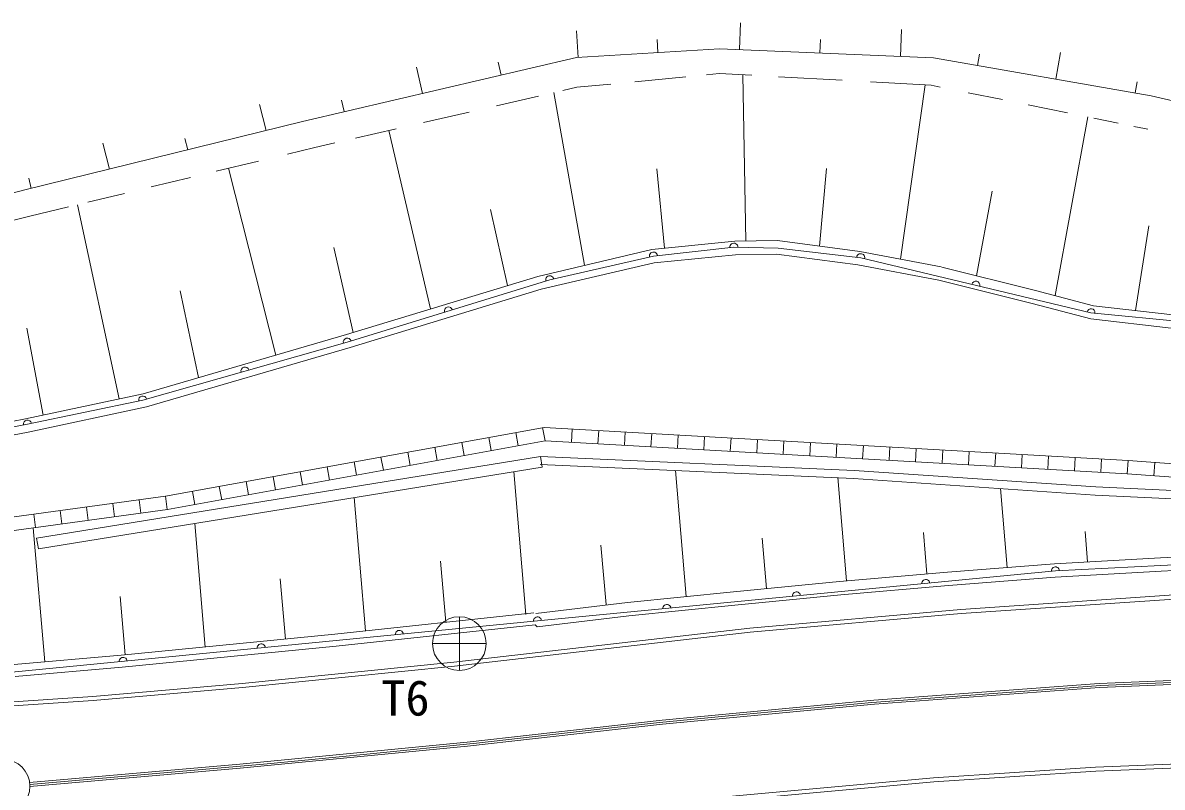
# Model space of a CAD drawing. Units: millimetres, scale not verified. Extents: x 40000 to 680000, y 20000 to 380000.
# Drawn here: x 271176 to 313592, y 286910 to 315388 of the extents above; entities that cross this region are included whole.
import ezdxf
from ezdxf.enums import TextEntityAlignment as Align

# ---------------------------------------------------------------- set-up
doc = ezdxf.new("R2010")
doc.units = ezdxf.units.MM
doc.header["$LTSCALE"] = 1000
for name, color, linetype, lineweight in [('M-BGD', 3, 'Continuous', 13), ('M-TTL', 7, 'Continuous', 13), ('M-TTL-TXT', 2, 'Continuous', 13)]:
    doc.layers.add(name, color=color, linetype=linetype, lineweight=lineweight)
doc.styles.add('ＭＳ ゴシック', font='')
doc.styles.get('ＭＳ ゴシック').set_extended_font_data('MS Gothic')

msp = doc.modelspace()

# ---------------------------------------------------------------- linework, layer by layer
at = {"layer": 'M-BGD'}
for p, q in [((287427, 291260), (287427, 293260)), ((288427, 292260), (286427, 292260))]:
    msp.add_line(p, q, dxfattribs=at)
for centre in [(287427, 292260), (270441, 286948)]:
    msp.add_circle(centre, 1000, dxfattribs=at)
at = {"layer": 'M-TTL'}
for p, q in [((297895, 315388), (297853, 314389)), ((291792, 315091), (291854, 314093)), ((294786, 314763), (294816, 314278)), ((300871, 314764), (300850, 314263)), ((303890, 315137), (303848, 314137)), ((291785, 314089), (297107, 314421)), ((297107, 314421), (305079, 314086)), ((281584, 311715), (291785, 314089)), ((288870, 313923), (288983, 313437)), ((305079, 314086), (313185, 312669)), ((306715, 313800), (306789, 314218)), ((309629, 313290), (309801, 314275)), ((285834, 313731), (286061, 312757)), ((296625, 313451), (297104, 313497)), ((297104, 313497), (298314, 313430)), ((291800, 312983), (293065, 313105)), ((293962, 313192), (295861, 313377)), ((297984, 313449), (298088, 307254)), ((299306, 313376), (301675, 313245)), ((302735, 313187), (304993, 313062)), ((304767, 313075), (303845, 306582)), ((304993, 313062), (305322, 312995)), ((312584, 312774), (312656, 313184)), ((288811, 312297), (290376, 312656)), ((290948, 312787), (292090, 306353)), ((291275, 312862), (291800, 312983)), ((306375, 312781), (307643, 312524)), ((318304, 311451), (313185, 312669)), ((279982, 312349), (280231, 311381)), ((283039, 312509), (283139, 312077)), ((308598, 312329), (310069, 312030)), ((286097, 311674), (287792, 312063)), ((310820, 311878), (309611, 305223)), ((311044, 311832), (311954, 311647)), ((271257, 309161), (281584, 311715)), ((283558, 311091), (285078, 311440)), ((284806, 311378), (286350, 304726)), ((312540, 311528), (312939, 311447)), ((313060, 311426), (312939, 311447)), ((277213, 311072), (277319, 310660)), ((282047, 310745), (282787, 310914)), ((274157, 310909), (274406, 309940)), ((281025, 310497), (282047, 310745)), ((278377, 309857), (279948, 310237)), ((278836, 309968), (280600, 303011)), ((294775, 309952), (295067, 306990)), ((301099, 309955), (300834, 307068)), ((271395, 309605), (271494, 309220)), ((275960, 309272), (277421, 309626)), ((271257, 309161), (260101, 306290)), ((273602, 308702), (274968, 309032)), ((307262, 309111), (306685, 305962)), ((271435, 308178), (272875, 308526)), ((273215, 308608), (274769, 301379)), ((288585, 308431), (289220, 305600)), ((271435, 308178), (270745, 308005)), ((313095, 307827), (312592, 304666)), ((297681, 307247), (294599, 306944)), ((299268, 307274), (297681, 307247)), ((302341, 306870), (299268, 307274)), ((282755, 307020), (283480, 303853)), ((294599, 306944), (290344, 305942)), ((294651, 306699), (290793, 305813)), ((297647, 307027), (294651, 306699)), ((297710, 306748), (294681, 306449)), ((299300, 306995), (297647, 307027)), ((299239, 306773), (297710, 306748)), ((302261, 306376), (299239, 306773)), ((302368, 306637), (299300, 306995)), ((305367, 306290), (302341, 306870)), ((294681, 306449), (290475, 305459)), ((305273, 305799), (302261, 306376)), ((310941, 304587), (302368, 306637)), ((305394, 306284), (308881, 305415)), ((290344, 305942), (283221, 303774)), ((277032, 305406), (277720, 302171)), ((290793, 305813), (283254, 303491)), ((290475, 305459), (283363, 303295)), ((305273, 305799), (308757, 304931)), ((308881, 305415), (311033, 304848)), ((308757, 304931), (310940, 304356)), ((322930, 303401), (310941, 304587)), ((311033, 304848), (313983, 304504)), ((310940, 304356), (313928, 304007)), ((271328, 304013), (271929, 300769)), ((283221, 303774), (275653, 301569)), ((283254, 303491), (275640, 301335)), ((283363, 303295), (275776, 301084)), ((275653, 301569), (271275, 300628)), ((275640, 301335), (271350, 300438)), ((275776, 301084), (271374, 300138)), ((271350, 300438), (263992, 298992)), ((271275, 300628), (264006, 299247)), ((290586, 300317), (276485, 297747)), ((312325, 299086), (290586, 300317)), ((271374, 300138), (264099, 298756)), ((288522, 299940), (288611, 299448)), ((289525, 300123), (289614, 299631)), ((290528, 300306), (290618, 299814)), ((291631, 300257), (291603, 299758)), ((292616, 300202), (292588, 299702)), ((293601, 300146), (293573, 299647)), ((294587, 300090), (294558, 299591)), ((295572, 300034), (295544, 299535)), ((296557, 299979), (296529, 299479)), ((297542, 299923), (297514, 299424)), ((290618, 299814), (276563, 297253)), ((286516, 299575), (286605, 299083)), ((287519, 299758), (287608, 299266)), ((312292, 298587), (290618, 299814)), ((298527, 299867), (298499, 299368)), ((299513, 299811), (299484, 299312)), ((300498, 299756), (300470, 299256)), ((301483, 299700), (301455, 299201)), ((302468, 299644), (302440, 299145)), ((303453, 299588), (303425, 299089)), ((304439, 299533), (304410, 299033)), ((305424, 299477), (305396, 298978)), ((271691, 296190), (290446, 299233)), ((284509, 299209), (284599, 298717)), ((285512, 299392), (285602, 298900)), ((290446, 299233), (290510, 298838)), ((290446, 299233), (302119, 298713)), ((306409, 299421), (306381, 298922)), ((307394, 299365), (307366, 298866)), ((308379, 299310), (308351, 298810)), ((309365, 299254), (309336, 298755)), ((310350, 299198), (310322, 298699)), ((311335, 299142), (311307, 298643)), ((312330, 299086), (312292, 298587)), ((336034, 297276), (312325, 299086)), ((290510, 298838), (271755, 295795)), ((281500, 298661), (281590, 298169)), ((282503, 298844), (282593, 298352)), ((283506, 299026), (283596, 298535)), ((289455, 298667), (289908, 293343)), ((290433, 298933), (302102, 298413)), ((295473, 298708), (295872, 294019)), ((302119, 298713), (311120, 298095)), ((313318, 299010), (313280, 298512)), ((279494, 298295), (279584, 297803)), ((280497, 298478), (280587, 297986)), ((301517, 298453), (301844, 294600)), ((302102, 298413), (311102, 297796)), ((335996, 296777), (312292, 298587)), ((277488, 297930), (277577, 297438)), ((278491, 298113), (278580, 297621)), ((307574, 298038), (307823, 295097)), ((311102, 297796), (318415, 297447)), ((311120, 298095), (318434, 297747)), ((276485, 297747), (270586, 296944)), ((273543, 297346), (273611, 296851)), ((274524, 297480), (274591, 296985)), ((275504, 297613), (275572, 297118)), ((276485, 297747), (276552, 297252)), ((283515, 297703), (283938, 292733)), ((276563, 297253), (270670, 296450)), ((271583, 297079), (271650, 296584)), ((272563, 297213), (272630, 296717)), ((271568, 296573), (271992, 291583)), ((277576, 296739), (277967, 292133)), ((271755, 295795), (271691, 296190)), ((298698, 296193), (298858, 294311)), ((304702, 296398), (304833, 294861)), ((310720, 296440), (310817, 295305)), ((292699, 295924), (292887, 293714)), ((313533, 295457), (317509, 295644)), ((286728, 295335), (286921, 293057)), ((305598, 294921), (309580, 295235)), ((309580, 295235), (313533, 295457)), ((321411, 295585), (309615, 294967)), ((309615, 294967), (290334, 293104)), ((301585, 294578), (305598, 294921)), ((309613, 294736), (313559, 294958)), ((313559, 294958), (317532, 295145)), ((280762, 294675), (280953, 292428)), ((297636, 294192), (301585, 294578)), ((301631, 294080), (305639, 294423)), ((305639, 294423), (309613, 294736)), ((274797, 294014), (274981, 291839)), ((293688, 293794), (297636, 294192)), ((297686, 293694), (301631, 294080)), ((314041, 294071), (306097, 293533)), ((290271, 293386), (293688, 293794)), ((293742, 293297), (297686, 293694)), ((306097, 293533), (298243, 292838)), ((314049, 293921), (306109, 293384)), ((290334, 293104), (269775, 291094)), ((282795, 292609), (290198, 293412)), ((290330, 292890), (293742, 293297)), ((306109, 293384), (298259, 292689)), ((282841, 292162), (290247, 292964)), ((298243, 292838), (287228, 291566)), ((298259, 292689), (287246, 291417)), ((290330, 292890), (290247, 292964)), ((274839, 291825), (282795, 292609)), ((274880, 291377), (282841, 292162)), ((270856, 291486), (274839, 291825)), ((287228, 291566), (279338, 290776)), ((287243, 291417), (279352, 290627)), ((270889, 291037), (274880, 291377)), ((311248, 290772), (319726, 291145)), ((311257, 290622), (319729, 290995)), ((279338, 290776), (273789, 290296)), ((279352, 290627), (273801, 290147)), ((302863, 290152), (311248, 290772)), ((302876, 290003), (311257, 290622)), ((273789, 290296), (265604, 289738)), ((273801, 290147), (265612, 289588)), ((294973, 289406), (302863, 290152)), ((294988, 289257), (302876, 290003)), ((287716, 288584), (294973, 289406)), ((287733, 288435), (294988, 289257)), ((279259, 287769), (287719, 288584)), ((279273, 287620), (287733, 288435)), ((271431, 287086), (279259, 287769)), ((271441, 286936), (279273, 287620)), ((311114, 287657), (305077, 287257)), ((317123, 287902), (311114, 287657)), ((317127, 287752), (311122, 287507)), ((305077, 287257), (295143, 286357)), ((311122, 287507), (305089, 287108)), ((305089, 287108), (295158, 286208))]:
    msp.add_line(p, q, dxfattribs=at)
for centre, start, end in [((297647, 307027), 358.8872, 186.2481), ((294651, 306699), 6.2481, 192.939), ((302368, 306637), 346.5566, 173.3323), ((290793, 305813), 12.939, 197.1144), ((306654, 305612), 346.5566, 166.5566), ((287024, 304652), 17.1144, 197.1144), ((310941, 304587), 354.3497, 166.5566), ((283254, 303491), 17.1144, 195.8105), ((279447, 302413), 15.8105, 195.8105), ((275640, 301335), 15.8105, 191.8137), ((271350, 300438), 11.8137, 191.1158), ((309615, 294967), 3.0009, 185.5184), ((304795, 294501), 5.5184, 185.5184), ((299975, 294036), 5.5184, 185.5184), ((295155, 293570), 5.5184, 185.5184), ((290334, 293104), 5.5184, 185.5851), ((285195, 292602), 5.5851, 185.5851), ((280055, 292099), 5.5851, 185.5851), ((274915, 291596), 5.5851, 185.5851)]:
    msp.add_arc(centre, 150, start, end, dxfattribs=at)
at = {"layer": 'M-TTL-TXT'}
for p, q in [((308323, 290481), (311296, 290705)), ((311296, 290705), (316832, 290940)), ((302778, 290071), (308323, 290481)), ((297448, 289567), (302778, 290071)), ((293086, 289119), (294881, 289318)), ((294881, 289318), (297448, 289567)), ((288070, 288549), (293086, 289119)), ((284113, 288159), (288070, 288549)), ((280276, 287787), (284113, 288159)), ((271439, 287008), (280276, 287787))]:
    msp.add_line(p, q, dxfattribs=at)

# ---------------------------------------------------------------- texts
at = {"layer": 'M-BGD', "style": 'ＭＳ ゴシック'}
msp.add_text('T6', height=1320, dxfattribs=at).set_placement((284522, 289182), align=Align.BOTTOM_LEFT)

doc.saveas('drawing.dxf')
